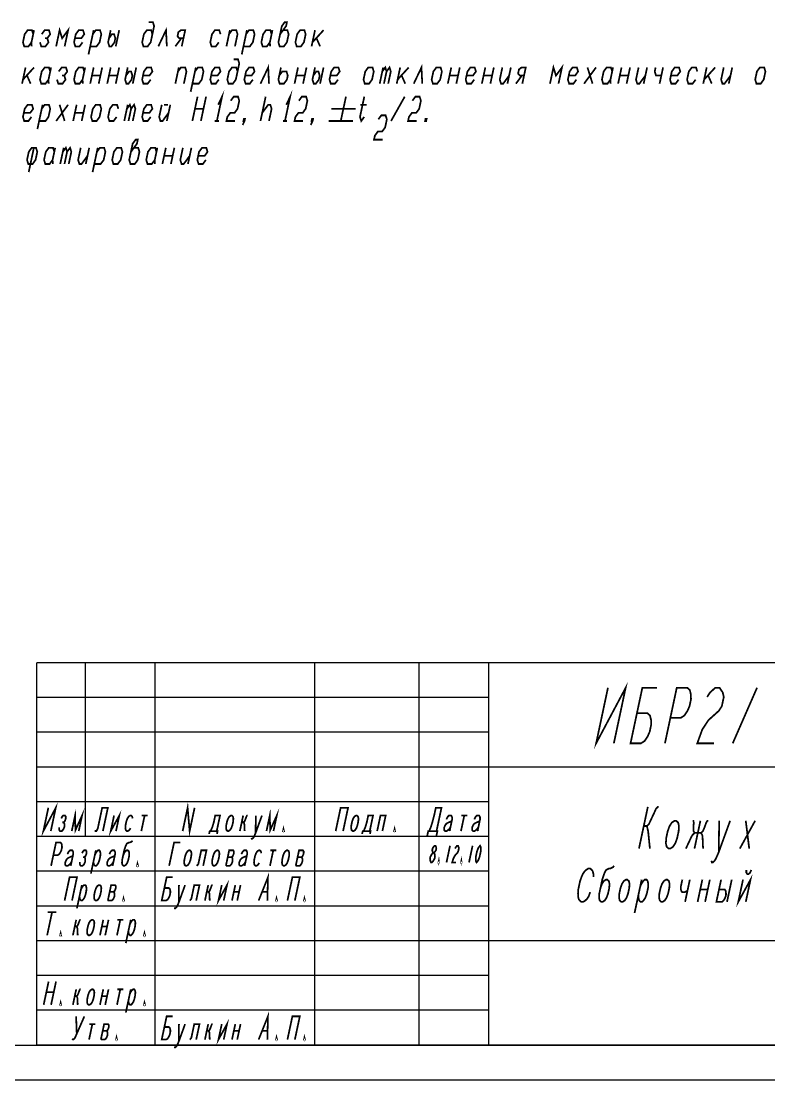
# Model space of a CAD drawing. Header units: millimetres. Extents: x 0 to 841, y 0 to 594.
# Drawn here: x 647.7 to 755.3, y 0 to 152.3 of the extents above; entities that cross this region are included whole.
import ezdxf

# ---------------------------------------------------------------- set-up
doc = ezdxf.new("R2010")
doc.units = ezdxf.units.MM
doc.header["$LTSCALE"] = 46.255
doc.layers.get('0').update_dxf_attribs({"linetype": 'CONTINUOUS'})

msp = doc.modelspace()

# ---------------------------------------------------------------- linework, layer by layer
at = {"color": 7, "linetype": 'Continuous'}
for p, q in [((835, 60), (650, 60)), ((650, 5), (650, 60)), ((657, 35), (657, 60)), ((667, 5), (667, 60)), ((690, 5), (690, 60)), ((705, 5), (705, 60)), ((715, 5), (715, 60)), ((715, 55), (650, 55)), ((715, 50), (650, 50)), ((835, 45), (650, 45)), ((715, 40), (650, 40)), ((715, 35), (650, 35)), ((715, 30), (650, 30)), ((715, 25), (650, 25)), ((835, 20), (650, 20)), ((715, 15), (650, 15)), ((715, 10), (650, 10)), ((20, 5), (835, 5)), ((835, 5), (650, 5)), ((0, 0), (841, 0))]:
    msp.add_line(p, q, dxfattribs=at)
at = {"color": 2, "linetype": 'Continuous', "const_width": 0.25}
for points in [[(666.6076673, 150.4292977), (666.4254425, 151.0126168), (665.8129383, 151.0126168), (665.3826972, 150.4292977), (665.1347193, 149.2626211), (665.316944, 148.6792828), (665.9294483, 148.6792828), (666.3596894, 149.2626211), (666.8556836, 151.5959552), (666.6734205, 152.1792935), (666.0609162, 152.1792935)], [(684.9826801, 150.4292977), (685.8431623, 151.5959552), (685.9671705, 152.1792935), (685.6608991, 152.1792935), (685.230658, 151.5959552), (684.7347022, 149.2626211), (684.9169654, 148.6792828), (685.5294696, 148.6792828), (685.9597107, 149.2626211), (686.2076886, 150.4292977), (686.0254255, 151.0126168), (685.4129212, 151.0126168)], [(649.4577015, 150.4292977), (649.2754383, 151.0126168), (648.662934, 151.0126168), (648.2326929, 150.4292977), (647.984715, 149.2626211), (648.1669782, 148.6792828), (648.779444, 148.6792828), (649.2096851, 149.2626211)], [(649.5816712, 151.0126168), (649.2096851, 149.2626211), (649.2388318, 148.6792828)], [(650.4346936, 149.2626211), (650.6169568, 148.6792828), (651.2294611, 148.6792828), (651.6597022, 149.2626211), (651.477439, 149.8459594), (651.9076801, 150.4292977), (651.7254169, 151.0126168), (651.1129126, 151.0126168), (650.6826715, 150.4292977)], [(652.7607026, 148.6792828), (653.2566584, 151.0126168), (653.6211847, 149.8459594), (654.4816669, 151.0126168), (653.9857111, 148.6792828)], [(655.4586976, 149.8459594), (656.3774347, 149.8459594), (656.8076758, 150.4292977), (656.6254126, 151.0126168), (656.0129084, 151.0126168), (655.5826673, 150.4292977), (655.3346894, 149.2626211), (655.5169526, 148.6792828), (656.1294568, 148.6792828), (656.5596979, 149.2626211)], [(657.4127204, 147.5126254), (658.1566925, 151.0126168)], [(657.6606983, 148.6792828), (658.5794739, 148.6792828), (659.009715, 149.2626211), (659.2576929, 150.4292977), (659.0754297, 151.0126168), (658.4629255, 151.0126168), (658.0326844, 150.4292977)], [(660.6066712, 151.0126168), (660.2346851, 149.2626211), (660.4169483, 148.6792828), (660.7232196, 148.6792828), (661.1534607, 149.2626211), (661.2774305, 149.8459594), (661.0951673, 150.4292977), (660.7889344, 150.4292977), (660.3586933, 149.8459594)], [(661.8316797, 151.0126168), (661.3357239, 148.6792828)], [(667.4607282, 148.6792828), (668.5691883, 151.0126168), (668.6856983, 148.6792828)], [(670.829444, 148.6792828), (671.3254383, 151.0126168), (670.712934, 151.0126168), (670.3446778, 150.7209573), (670.2206696, 150.137619), (670.4649561, 149.8459594), (671.0774604, 149.8459594)], [(676.4076972, 150.4292977), (676.225434, 151.0126168), (675.6129297, 151.0126168), (675.1826886, 150.4292977), (674.9347107, 149.2626211), (675.1169739, 148.6792828), (675.7294782, 148.6792828), (676.1597193, 149.2626211)], [(677.2607196, 148.6792828), (677.7566755, 151.0126168)], [(677.6326673, 150.4292977), (678.0629084, 151.0126168), (678.6754126, 151.0126168), (678.8576758, 150.4292977), (678.4857282, 148.6792828)], [(679.4627204, 147.5126254), (680.2066925, 151.0126168)], [(679.7106983, 148.6792828), (680.6294739, 148.6792828), (681.059715, 149.2626211), (681.3076929, 150.4292977), (681.1254297, 151.0126168), (680.5129255, 151.0126168), (680.0826844, 150.4292977)], [(683.7576715, 150.4292977), (683.5754084, 151.0126168), (682.9629425, 151.0126168), (682.5327015, 150.4292977), (682.2846851, 149.2626211), (682.4669483, 148.6792828), (683.0794526, 148.6792828), (683.5096936, 149.2626211)], [(683.8816797, 151.0126168), (683.5096936, 149.2626211), (683.5388404, 148.6792828)], [(687.1847193, 149.2626211), (687.366944, 148.6792828), (687.9794483, 148.6792828), (688.4096894, 149.2626211), (688.6576673, 150.4292977), (688.4754425, 151.0126168), (687.8629383, 151.0126168), (687.4326972, 150.4292977), (687.1847193, 149.2626211)], [(690.006684, 151.0126168), (689.5107282, 148.6792828)], [(689.6346979, 149.2626211), (691.2316925, 151.0126168)], [(651.1712061, 149.8459594), (651.477439, 149.8459594)], [(669.9107068, 148.6792828), (670.771189, 149.8459594)], [(690.2180555, 149.8459594), (690.7356983, 148.6792828)], [(678.8576758, 145.0620123), (678.6754126, 145.6453314), (678.0629084, 145.6453314), (677.6326673, 145.0620123), (677.3846894, 143.8953356), (677.5669526, 143.3119973), (678.1794568, 143.3119973), (678.6096979, 143.8953356), (679.1056537, 146.2286697), (678.9233905, 146.812008), (678.3109247, 146.812008)], [(648.3566626, 145.6453314), (647.8607068, 143.3119973)], [(647.984715, 143.8953356), (649.5816712, 145.6453314)], [(651.9076801, 145.0620123), (651.7254169, 145.6453314), (651.1129126, 145.6453314), (650.6826715, 145.0620123), (650.4346936, 143.8953356), (650.6169568, 143.3119973), (651.2294611, 143.3119973), (651.6597022, 143.8953356)], [(652.0316883, 145.6453314), (651.6597022, 143.8953356), (651.6888489, 143.3119973)], [(652.8847107, 143.8953356), (653.0669739, 143.3119973), (653.6794782, 143.3119973), (654.1097193, 143.8953356), (653.9274561, 144.478674), (654.3576972, 145.0620123), (654.175434, 145.6453314), (653.5629297, 145.6453314), (653.1326886, 145.0620123)], [(656.8076758, 145.0620123), (656.6254126, 145.6453314), (656.0129084, 145.6453314), (655.5826673, 145.0620123), (655.3346894, 143.8953356), (655.5169526, 143.3119973), (656.1294568, 143.3119973), (656.5596979, 143.8953356)], [(656.931684, 145.6453314), (656.5596979, 143.8953356), (656.5888446, 143.3119973)], [(657.6606983, 143.3119973), (658.1566925, 145.6453314)], [(659.3816626, 145.6453314), (658.8857068, 143.3119973)], [(660.1107154, 143.3119973), (660.6066712, 145.6453314)], [(661.8316797, 145.6453314), (661.3357239, 143.3119973)], [(663.0566883, 145.6453314), (662.6847022, 143.8953356), (662.8669654, 143.3119973), (663.1731983, 143.3119973), (663.6034394, 143.8953356), (663.7274476, 144.478674), (663.5451844, 145.0620123), (663.2389515, 145.0620123), (662.8087104, 144.478674)], [(664.2816584, 145.6453314), (663.7857026, 143.3119973)], [(665.258689, 144.478674), (666.1774262, 144.478674), (666.6076673, 145.0620123), (666.4254425, 145.6453314), (665.8129383, 145.6453314), (665.3826972, 145.0620123), (665.1347193, 143.8953356), (665.316944, 143.3119973), (665.9294483, 143.3119973), (666.3596894, 143.8953356)], [(669.9107068, 143.3119973), (670.4066626, 145.6453314)], [(670.2826929, 145.0620123), (670.712934, 145.6453314), (671.3254383, 145.6453314), (671.5077015, 145.0620123), (671.1357154, 143.3119973)], [(672.112746, 142.1453399), (672.8566797, 145.6453314)], [(672.3607239, 143.3119973), (673.2794611, 143.3119973), (673.7097022, 143.8953356), (673.9576801, 145.0620123), (673.7754169, 145.6453314), (673.1629126, 145.6453314), (672.7326715, 145.0620123)], [(675.0586805, 144.478674), (675.9774561, 144.478674), (676.4076972, 145.0620123), (676.225434, 145.6453314), (675.6129297, 145.6453314), (675.1826886, 145.0620123), (674.9347107, 143.8953356), (675.1169739, 143.3119973), (675.7294782, 143.3119973), (676.1597193, 143.8953356)], [(679.9586762, 144.478674), (680.8774518, 144.478674), (681.3076929, 145.0620123), (681.1254297, 145.6453314), (680.5129255, 145.6453314), (680.0826844, 145.0620123), (679.8347065, 143.8953356), (680.0169696, 143.3119973), (680.6294739, 143.3119973), (681.059715, 143.8953356)], [(682.1607154, 143.3119973), (683.2691755, 145.6453314), (683.3857239, 143.3119973)], [(685.1066883, 145.6453314), (684.7347022, 143.8953356), (684.9169654, 143.3119973), (685.5294696, 143.3119973), (685.9597107, 143.8953356), (686.0836805, 144.478674), (685.9014173, 145.0620123), (685.2889515, 145.0620123), (684.8587104, 144.478674)], [(687.0607111, 143.3119973), (687.5566669, 145.6453314)], [(688.7816755, 145.6453314), (688.2857196, 143.3119973)], [(690.006684, 145.6453314), (689.6346979, 143.8953356), (689.8169611, 143.3119973), (690.123194, 143.3119973), (690.5534351, 143.8953356), (690.6774433, 144.478674), (690.4951801, 145.0620123), (690.1889472, 145.0620123), (689.7587061, 144.478674)], [(691.2316925, 145.6453314), (690.7356983, 143.3119973)], [(692.2086847, 144.478674), (693.1274604, 144.478674), (693.5577015, 145.0620123), (693.3754383, 145.6453314), (692.762934, 145.6453314), (692.3326929, 145.0620123), (692.084715, 143.8953356), (692.2669782, 143.3119973), (692.879444, 143.3119973), (693.3096851, 143.8953356)], [(696.9847107, 143.8953356), (697.1669739, 143.3119973), (697.7794782, 143.3119973), (698.2097193, 143.8953356), (698.4576972, 145.0620123), (698.275434, 145.6453314), (697.6629297, 145.6453314), (697.2326886, 145.0620123), (696.9847107, 143.8953356)], [(699.3107196, 143.3119973), (699.8066755, 145.6453314)], [(699.6826673, 145.0620123), (700.1129084, 145.6453314), (700.2951715, 145.0620123), (699.9232239, 143.3119973)], [(700.2951715, 145.0620123), (700.7254126, 145.6453314), (700.9076758, 145.0620123), (700.5357282, 143.3119973)], [(702.2566925, 145.6453314), (701.7606983, 143.3119973)], [(701.8847065, 143.8953356), (703.4816626, 145.6453314)], [(704.2107154, 143.3119973), (705.3191755, 145.6453314), (705.4357239, 143.3119973)], [(706.7847022, 143.8953356), (706.9669654, 143.3119973), (707.5794696, 143.3119973), (708.0097107, 143.8953356), (708.2576886, 145.0620123), (708.0754255, 145.6453314), (707.4629212, 145.6453314), (707.0326801, 145.0620123), (706.7847022, 143.8953356)], [(709.1107111, 143.3119973), (709.6066669, 145.6453314)], [(710.8316755, 145.6453314), (710.3357196, 143.3119973)], [(711.8087061, 144.478674), (712.7274433, 144.478674), (713.1576844, 145.0620123), (712.9754212, 145.6453314), (712.3629169, 145.6453314), (711.9326758, 145.0620123), (711.6846979, 143.8953356), (711.8669611, 143.3119973), (712.4794654, 143.3119973), (712.9097065, 143.8953356)], [(714.0107068, 143.3119973), (714.5066626, 145.6453314)], [(715.7316712, 145.6453314), (715.2357154, 143.3119973)], [(716.9566797, 145.6453314), (716.5846936, 143.8953356), (716.7669568, 143.3119973), (717.0732282, 143.3119973), (717.9337104, 144.478674)], [(718.1816883, 145.6453314), (717.685694, 143.3119973)], [(719.8294782, 143.3119973), (720.325434, 145.6453314), (719.7129297, 145.6453314), (719.3446735, 145.3536718), (719.2207038, 144.7703335), (719.4649518, 144.478674), (720.0774561, 144.478674)], [(723.8106983, 143.3119973), (724.3066925, 145.6453314), (724.6711805, 144.478674), (725.5316626, 145.6453314), (725.0357068, 143.3119973)], [(726.5086933, 144.478674), (727.4274305, 144.478674), (727.8576715, 145.0620123), (727.6754084, 145.6453314), (727.0629425, 145.6453314), (726.6327015, 145.0620123), (726.3846851, 143.8953356), (726.5669483, 143.3119973), (727.1794526, 143.3119973), (727.6096936, 143.8953356)], [(728.710694, 143.3119973), (730.4316584, 145.6453314)], [(729.2066883, 145.6453314), (729.9357026, 143.3119973)], [(732.7576673, 145.0620123), (732.5754425, 145.6453314), (731.9629383, 145.6453314), (731.5326972, 145.0620123), (731.2847193, 143.8953356), (731.466944, 143.3119973), (732.0794483, 143.3119973), (732.5096894, 143.8953356)], [(732.8816755, 145.6453314), (732.5096894, 143.8953356), (732.5388361, 143.3119973)], [(733.6107282, 143.3119973), (734.106684, 145.6453314)], [(735.3316925, 145.6453314), (734.8356983, 143.3119973)], [(736.5566626, 145.6453314), (736.184715, 143.8953356), (736.3669782, 143.3119973), (736.6732111, 143.3119973), (737.5336933, 144.478674)], [(737.7816712, 145.6453314), (737.2857154, 143.3119973)], [(739.0066797, 145.6453314), (738.8826715, 145.0620123), (739.0649347, 144.478674), (739.8305555, 144.478674)], [(740.0785334, 145.6453314), (739.5825776, 143.3119973)], [(741.2086805, 144.478674), (742.1274561, 144.478674), (742.5576972, 145.0620123), (742.375434, 145.6453314), (741.7629297, 145.6453314), (741.3326886, 145.0620123), (741.0847107, 143.8953356), (741.2669739, 143.3119973), (741.8794782, 143.3119973), (742.3097193, 143.8953356)], [(745.0076758, 145.0620123), (744.8254126, 145.6453314), (744.2129084, 145.6453314), (743.7826673, 145.0620123), (743.5346894, 143.8953356), (743.7169526, 143.3119973), (744.3294568, 143.3119973), (744.7596979, 143.8953356)], [(746.3566925, 145.6453314), (745.8606983, 143.3119973)], [(745.9847065, 143.8953356), (747.5816626, 145.6453314)], [(748.8066712, 145.6453314), (748.4346851, 143.8953356), (748.6169483, 143.3119973), (748.9232196, 143.3119973), (749.7837018, 144.478674)], [(750.0316797, 145.6453314), (749.5357239, 143.3119973)], [(753.3347193, 143.8953356), (753.516944, 143.3119973), (754.1294483, 143.3119973), (754.5596894, 143.8953356), (754.8076673, 145.0620123), (754.6254425, 145.6453314), (754.0129383, 145.6453314), (753.5826972, 145.0620123), (753.3347193, 143.8953356)], [(648.5680726, 144.478674), (649.0857154, 143.3119973)], [(653.6211847, 144.478674), (653.9274561, 144.478674)], [(657.9086762, 144.478674), (659.1336847, 144.478674)], [(660.3586933, 144.478674), (661.5837018, 144.478674)], [(687.308689, 144.478674), (688.5336976, 144.478674)], [(702.468064, 144.478674), (702.9857068, 143.3119973)], [(709.358689, 144.478674), (710.5836976, 144.478674)], [(714.2586847, 144.478674), (715.4836933, 144.478674)], [(718.9107026, 143.3119973), (719.7711847, 144.478674)], [(733.8587061, 144.478674), (735.0836762, 144.478674)], [(746.568064, 144.478674), (747.0857068, 143.3119973)], [(676.0723175, 140.2780459), (676.6265284, 141.4447225), (675.8825946, 137.9447119)], [(685.872309, 140.2780459), (686.4265198, 141.4447225), (685.6825861, 137.9447119)], [(648.1086847, 139.1113885), (649.0274604, 139.1113885), (649.4577015, 139.6947076), (649.2754383, 140.2780459), (648.662934, 140.2780459), (648.2326929, 139.6947076), (647.984715, 138.5280502), (648.1669782, 137.9447119), (648.779444, 137.9447119), (649.2096851, 138.5280502)], [(650.062746, 136.7780545), (650.8066797, 140.2780459)], [(650.3107239, 137.9447119), (651.2294611, 137.9447119), (651.6597022, 138.5280502), (651.9076801, 139.6947076), (651.7254169, 140.2780459), (651.1129126, 140.2780459), (650.6826715, 139.6947076)], [(652.7607026, 137.9447119), (654.4816669, 140.2780459)], [(653.2566584, 140.2780459), (653.9857111, 137.9447119)], [(655.2107196, 137.9447119), (655.7066755, 140.2780459)], [(656.931684, 140.2780459), (656.4357282, 137.9447119)], [(657.7847065, 138.5280502), (657.9669696, 137.9447119), (658.5794739, 137.9447119), (659.009715, 138.5280502), (659.2576929, 139.6947076), (659.0754297, 140.2780459), (658.4629255, 140.2780459), (658.0326844, 139.6947076), (657.7847065, 138.5280502)], [(661.7076715, 139.6947076), (661.5254084, 140.2780459), (660.9129425, 140.2780459), (660.4827015, 139.6947076), (660.2346851, 138.5280502), (660.4169483, 137.9447119), (661.0294526, 137.9447119), (661.4596936, 138.5280502)], [(662.560694, 137.9447119), (663.0566883, 140.2780459)], [(662.9326801, 139.6947076), (663.3629212, 140.2780459), (663.5451844, 139.6947076), (663.1731983, 137.9447119)], [(663.5451844, 139.6947076), (663.9754255, 140.2780459), (664.1576886, 139.6947076), (663.7857026, 137.9447119)], [(665.258689, 139.1113885), (666.1774262, 139.1113885), (666.6076673, 139.6947076), (666.4254425, 140.2780459), (665.8129383, 140.2780459), (665.3826972, 139.6947076), (665.1347193, 138.5280502), (665.316944, 137.9447119), (665.9294483, 137.9447119), (666.3596894, 138.5280502)], [(667.956684, 140.2780459), (667.5846979, 138.5280502), (667.7669611, 137.9447119), (668.073194, 137.9447119), (668.9336762, 139.1113885)], [(668.2629169, 140.2780459), (668.8754212, 140.2780459)], [(669.1816925, 140.2780459), (668.6856983, 137.9447119)], [(672.3607239, 137.9447119), (673.1046576, 141.4447225)], [(674.3296662, 141.4447225), (673.585694, 137.9447119)], [(677.8806836, 140.8613842), (678.3109247, 141.4447225), (678.9233905, 141.4447225), (679.1056537, 140.8613842), (678.8576758, 139.6947076), (678.4274347, 139.1113885), (677.8149305, 139.1113885), (677.3846894, 138.5280502), (677.2607196, 137.9447119), (678.4857282, 137.9447119)], [(682.9046491, 141.4447225), (682.1607154, 137.9447119)], [(682.4086933, 139.1113885), (683.2691755, 140.2780459), (683.5754084, 140.2780459), (683.7576715, 139.6947076), (683.3857239, 137.9447119)], [(687.6806751, 140.8613842), (688.1109162, 141.4447225), (688.7234205, 141.4447225), (688.9056836, 140.8613842), (688.6576673, 139.6947076), (688.2274262, 139.1113885), (687.6149604, 139.1113885), (687.1847193, 138.5280502), (687.0607111, 137.9447119), (688.2857196, 137.9447119)], [(694.4546747, 141.4447225), (693.7107026, 137.9447119)], [(697.0942225, 141.4447225), (696.4742969, 138.5280502), (696.6565601, 137.9447119), (697.0868012, 138.5280502)], [(696.5400116, 140.2780459), (697.4587488, 140.2780459)], [(700.9440516, 137.9447119), (702.9129938, 141.4447225)], [(704.0139942, 140.8613842), (704.4442353, 141.4447225), (705.0567395, 141.4447225), (705.2390027, 140.8613842), (704.9910248, 139.6947076), (704.5607837, 139.1113885), (703.9482795, 139.1113885), (703.5180384, 138.5280502), (703.3940302, 137.9447119), (704.6190387, 137.9447119)], [(655.4586976, 139.1113885), (656.6837061, 139.1113885)], [(672.7326715, 139.6947076), (673.9576801, 139.6947076)], [(692.3326929, 139.6947076), (695.8326844, 139.6947076)], [(699.1139985, 138.1777319), (699.5442395, 138.7610702), (700.1567438, 138.7610702), (700.339007, 138.1777319), (700.0910291, 137.0110745), (699.660788, 136.4277362), (699.0482837, 136.4277362), (698.6180426, 135.8443978), (698.4940345, 135.2610788), (699.719043, 135.2610788)], [(675.5763233, 137.9447119), (676.1888276, 137.9447119)], [(679.8638532, 137.9447119), (679.7106983, 137.9447119), (679.7727216, 138.2363906), (679.9258381, 138.2363906), (679.8638532, 137.9447119), (679.5867286, 137.3613736)], [(685.3763532, 137.9447119), (685.988819, 137.9447119)], [(689.6638446, 137.9447119), (689.5107282, 137.9447119), (689.5727131, 138.2363906), (689.7258295, 138.2363906), (689.6638446, 137.9447119), (689.38672, 137.3613736)], [(691.9607068, 137.9447119), (695.4606983, 137.9447119)], [(705.9971637, 137.9447119), (705.8440473, 137.9447119), (705.9060321, 138.2363906), (706.0591486, 138.2363906), (705.9971637, 137.9447119)], [(648.572556, 132.3393363), (648.7548192, 131.755998), (649.367285, 131.755998), (649.7975261, 132.3393363), (650.0455424, 133.506013), (649.8632792, 134.0893321), (649.250775, 134.0893321), (648.8205339, 133.506013), (648.572556, 132.3393363)], [(649.5570079, 134.0893321), (648.8130742, 130.5893406)], [(652.4955211, 133.506013), (652.3132579, 134.0893321), (651.7007536, 134.0893321), (651.2705125, 133.506013), (651.0225346, 132.3393363), (651.2047978, 131.755998), (651.8173021, 131.755998), (652.2475432, 132.3393363)], [(652.6195292, 134.0893321), (652.2475432, 132.3393363), (652.2766899, 131.755998)], [(653.3485435, 131.755998), (653.8444993, 134.0893321)], [(653.7205296, 133.506013), (654.1507707, 134.0893321), (654.3330339, 133.506013), (653.9610478, 131.755998)], [(654.3330339, 133.506013), (654.763275, 134.0893321), (654.9455382, 133.506013), (654.5735521, 131.755998)], [(656.2945164, 134.0893321), (655.9225303, 132.3393363), (656.1047935, 131.755998), (656.4110649, 131.755998), (657.2715471, 132.9226747)], [(657.519525, 134.0893321), (657.0235692, 131.755998)], [(658.0005613, 130.5893406), (658.7445335, 134.0893321)], [(658.2485393, 131.755998), (659.1673149, 131.755998), (659.597556, 132.3393363), (659.8455339, 133.506013), (659.6632707, 134.0893321), (659.0507664, 134.0893321), (658.6205253, 133.506013)], [(660.8225261, 132.3393363), (661.0047893, 131.755998), (661.6172935, 131.755998), (662.0475346, 132.3393363), (662.2955125, 133.506013), (662.1132493, 134.0893321), (661.5007835, 134.0893321), (661.0705424, 133.506013), (660.8225261, 132.3393363)], [(663.5205211, 133.506013), (664.3810032, 134.6726704), (664.5050114, 135.2560087), (664.1987401, 135.2560087), (663.768499, 134.6726704), (663.2725432, 132.3393363), (663.4548063, 131.755998), (664.0673106, 131.755998), (664.4975517, 132.3393363), (664.7455296, 133.506013), (664.5632664, 134.0893321), (663.9507622, 134.0893321)], [(667.1955082, 133.506013), (667.0132835, 134.0893321), (666.4007792, 134.0893321), (665.9705382, 133.506013), (665.7225602, 132.3393363), (665.904785, 131.755998), (666.5172893, 131.755998), (666.9475303, 132.3393363)], [(667.3195164, 134.0893321), (666.9475303, 132.3393363), (666.9766771, 131.755998)], [(668.0485692, 131.755998), (668.544525, 134.0893321)], [(669.7695335, 134.0893321), (669.2735393, 131.755998)], [(670.9945036, 134.0893321), (670.622556, 132.3393363), (670.8048192, 131.755998), (671.1110521, 131.755998), (671.9715342, 132.9226747)], [(672.2195122, 134.0893321), (671.7235563, 131.755998)], [(673.1965428, 132.9226747), (674.11528, 132.9226747), (674.5455211, 133.506013), (674.3632579, 134.0893321), (673.7507536, 134.0893321), (673.3205125, 133.506013), (673.0725346, 132.3393363), (673.2547978, 131.755998), (673.8673021, 131.755998), (674.2975432, 132.3393363)], [(668.2965471, 132.9226747), (669.5215172, 132.9226747)], [(732.1504541, 56.4106324), (730.4499751, 48.4106353), (734.700454, 56.4106324), (732.999975, 48.4106353)], [(736.3210626, 52.7439746), (737.8210958, 52.7439746), (738.2002233, 52.4106339), (738.3585268, 51.7439653), (738.3668423, 51.0773096), (738.1542825, 50.0773003), (737.8625709, 49.4106382), (737.4208713, 48.7439696), (736.9000201, 48.4106353), (735.3999869, 48.4106353), (737.1004659, 56.4106324), (739.2004507, 56.4106324)], [(741.1293508, 52.077306), (742.6293839, 52.077306), (743.1502352, 52.4106339), (743.5919347, 53.0773024), (743.8836463, 53.743971), (744.0962062, 54.7439674), (744.0878906, 55.410636), (743.9295872, 56.0773046), (743.5504596, 56.4106324), (742.0504778, 56.4106324), (740.3499988, 48.4106353)], [(746.4170664, 55.0773081), (746.8587659, 55.7439767), (747.6004413, 56.4106324), (748.2004443, 56.4106324), (748.6587236, 55.7439767), (748.817027, 55.0773081), (748.533631, 53.743971), (748.0919315, 53.0773024), (747.3502048, 52.4106339), (746.6085294, 51.7439653), (745.7251304, 50.410641), (744.9999835, 48.4106353), (747.3999954, 48.4106353)], [(750.0999832, 48.4106353), (753.6004712, 56.4106324)], [(651.6367668, 39.1375824), (650.9247092, 35.7875764), (652.7045452, 39.1375824), (651.9924876, 35.7875764)], [(670.9625197, 35.7875764), (671.6745773, 39.1375824), (671.9675209, 35.7875764), (672.6795785, 39.1375824)], [(653.5088439, 37.6021633), (653.6309593, 37.881331), (653.7862856, 38.0209116), (654.0374974, 38.0209116), (654.1334855, 37.881331), (654.136976, 37.6021633), (654.1073069, 37.4625826), (653.9851402, 37.1834149), (653.8298139, 37.0438279), (653.6413794, 37.0438279)], [(655.0074911, 35.7875764), (655.4821962, 38.0209116), (655.5396864, 35.9271635), (656.4871973, 38.0209116), (656.0124922, 35.7875764)], [(658.3865309, 35.9271635), (658.4196905, 35.7875764), (658.5452964, 35.7875764), (658.6377941, 35.9271635), (658.7599608, 36.2063312), (659.3830112, 39.1375824), (660.1995779, 39.1375824), (659.4875203, 35.7875764)], [(661.0928324, 38.0209116), (660.6181273, 35.7875764), (661.8465704, 38.0209116), (661.3718654, 35.7875764)], [(663.7675656, 37.6021633), (663.7012978, 37.881331), (663.5425323, 38.0209116), (663.4168751, 38.0209116), (663.1987715, 37.881331), (663.0138275, 37.6021633), (662.8619917, 37.1834149), (662.7433154, 36.6250795), (662.7171368, 36.2063312), (662.7834046, 35.9271635), (662.94217, 35.7875764), (663.0678273, 35.7875764), (663.2859308, 35.9271635), (663.4708749, 36.2063312)], [(665.4897061, 38.0209116), (665.015001, 35.7875764)], [(665.0500084, 38.0209116), (665.9294037, 38.0209116)], [(674.9825244, 35.7875764), (675.1046398, 36.0667441), (675.2268065, 36.3459118), (675.4379805, 37.0438279), (675.6456639, 38.0209116), (676.3365734, 38.0209116), (675.8618683, 35.7875764)], [(677.3519946, 37.1834149), (677.5038304, 37.6021633), (677.6887745, 37.881331), (677.9068781, 38.0209116), (678.0325353, 38.0209116), (678.1913007, 37.881331), (678.2575685, 37.6021633), (678.2313899, 37.1834149), (678.1127136, 36.6250795), (677.9608778, 36.2063312), (677.7759338, 35.9271635), (677.5578302, 35.7875764), (677.432173, 35.7875764), (677.2734075, 35.9271635), (677.2071398, 36.2063312), (677.2333184, 36.6250795), (677.3519946, 37.1834149)], [(679.6656686, 38.0209116), (679.1909122, 35.7875764)], [(679.4579851, 37.0438279), (679.583591, 37.0438279), (679.7091969, 37.0438279), (679.8645232, 37.1834149), (679.9866386, 37.4625826), (680.1384744, 37.881331), (680.2309721, 38.0209116), (680.2937494, 38.0209116)], [(680.8676251, 34.8104991), (680.9007847, 34.670912), (680.963562, 34.670912), (681.1188882, 34.8104991), (681.2113346, 34.9500797), (681.4556681, 35.5084151), (682.3665803, 38.0209116)], [(681.4871851, 38.0209116), (681.4556681, 35.5084151)], [(683.0224823, 35.7875764), (683.4971874, 38.0209116), (683.5546776, 35.9271635), (684.5021885, 38.0209116), (684.0274835, 35.7875764)], [(692.977481, 35.7875764), (693.68959, 39.1375824), (694.7573684, 39.1375824), (694.0453108, 35.7875764)], [(695.3470026, 37.1834149), (695.4988384, 37.6021633), (695.6837825, 37.881331), (695.901886, 38.0209116), (696.0275433, 38.0209116), (696.1863087, 37.881331), (696.2525765, 37.6021633), (696.2263979, 37.1834149), (696.1077216, 36.6250795), (695.9558858, 36.2063312), (695.7709418, 35.9271635), (695.5527869, 35.7875764), (695.427181, 35.7875764), (695.2684155, 35.9271635), (695.2021478, 36.2063312), (695.2283264, 36.6250795), (695.3470026, 37.1834149)], [(696.9974857, 35.7875764), (697.1196524, 36.0667441), (697.2418192, 36.3459118), (697.4529418, 37.0438279), (697.6606252, 38.0209116), (698.351586, 38.0209116), (697.8768809, 35.7875764)], [(698.9447107, 35.7875764), (699.4194158, 38.0209116), (700.1731538, 38.0209116), (699.6984487, 35.7875764)], [(706.4196731, 35.7875764), (706.6640066, 36.3459118), (706.8454601, 36.9042472), (707.1753104, 38.1604987), (707.3829938, 39.1375824), (708.1995605, 39.1375824), (707.4875029, 35.7875764)], [(708.9113615, 37.4625826), (709.0334769, 37.7417439), (709.1259745, 37.881331), (709.2812495, 38.0209116), (709.5953412, 38.0209116), (709.6912781, 37.881331), (709.7244376, 37.7417439), (709.7279281, 37.4625826), (709.4015684, 35.9271635), (709.4346766, 35.7875764)], [(711.4796863, 38.0209116), (711.0049813, 35.7875764)], [(711.04004, 38.0209116), (711.919384, 38.0209116)], [(712.9313661, 37.4625826), (713.0534815, 37.7417439), (713.1459792, 37.881331), (713.3012542, 38.0209116), (713.6153459, 38.0209116), (713.7112827, 37.881331), (713.7444423, 37.7417439), (713.7479327, 37.4625826), (713.4215217, 35.9271635), (713.4546812, 35.7875764)], [(737.8878255, 39.2667558), (736.6125176, 33.266758)], [(737.3033243, 36.5167528), (737.7532881, 36.5167528), (738.0314484, 36.7667583), (738.8534048, 38.5167585), (739.0721757, 39.0167567), (739.350336, 39.2667558), (739.4628526, 39.2667558)], [(653.1789937, 36.3459118), (653.1824841, 36.0667441), (653.2155923, 35.9271635), (653.3115805, 35.7875764), (653.5627923, 35.7875764), (653.7181186, 35.9271635), (653.8105649, 36.0667441), (653.9327317, 36.3459118), (653.9624008, 36.4854989), (653.9589103, 36.7646602), (653.9258021, 36.9042472), (653.8298139, 37.0438279)], [(679.7091969, 37.0438279), (679.8051851, 36.9042472), (679.8382933, 36.7646602), (679.8818729, 35.7875764)], [(685.5350109, 35.7875764), (685.4093536, 35.7875764), (685.4686918, 36.0667441), (685.5350109, 35.7875764)], [(701.5200165, 35.7875764), (701.3943593, 35.7875764), (701.4536974, 36.0667441), (701.5200165, 35.7875764)], [(709.698259, 37.3229956), (709.6057614, 37.1834149), (709.2620005, 37.0438279), (708.9811197, 36.9042472), (708.8257934, 36.7646602), (708.733347, 36.6250795), (708.6111803, 36.3459118), (708.5815112, 36.2063312), (708.5850017, 35.9271635), (708.7437672, 35.7875764), (708.9322017, 35.7875764), (709.1503052, 35.9271635), (709.3055802, 36.0667441), (709.4905756, 36.3459118)], [(713.7182123, 37.3229956), (713.625766, 37.1834149), (713.2820052, 37.0438279), (713.0011243, 36.9042472), (712.845798, 36.7646602), (712.7533517, 36.6250795), (712.6311849, 36.3459118), (712.6015159, 36.2063312), (712.6050063, 35.9271635), (712.7637718, 35.7875764), (712.9522063, 35.7875764), (713.1703099, 35.9271635), (713.3255848, 36.0667441), (713.5105289, 36.3459118)], [(737.7532881, 36.5167528), (737.8126776, 36.2667537), (737.9314052, 35.7667555), (738.1874933, 33.266758)], [(740.7439095, 35.7667555), (741.0158076, 36.5167528), (741.347095, 37.0167574), (741.7377206, 37.2667565), (741.9627025, 37.2667565), (742.2470739, 37.0167574), (742.3658015, 36.5167528), (742.3188853, 35.7667555), (742.1063254, 34.7667526), (741.8344274, 34.0167553), (741.50314, 33.5167571), (741.1125143, 33.266758), (740.8874811, 33.266758), (740.6031611, 33.5167571), (740.4844335, 34.0167553), (740.5313497, 34.7667526), (740.7439095, 35.7667555)], [(744.3252432, 37.2667565), (744.4377084, 37.2667565), (744.4970979, 37.0167574), (744.4501818, 36.2667537), (744.4563928, 35.7667555), (744.6282475, 35.5167563), (745.5282776, 35.5167563), (745.8063867, 35.7667555), (746.0251575, 36.2667537), (746.2971069, 37.0167574), (746.4627506, 37.2667565), (746.5752159, 37.2667565)], [(745.4502039, 37.2667565), (744.971957, 35.0167581), (744.6000157, 33.266758)], [(747.0405275, 31.5167578), (747.0998656, 31.2667523), (747.2123822, 31.2667523), (747.4905425, 31.5167578), (747.6561863, 31.7667569), (748.093728, 32.7667533), (749.7252187, 37.2667565)], [(748.150243, 37.2667565), (748.093728, 32.7667533)], [(751.1250033, 33.266758), (753.3252367, 37.2667565)], [(751.9752428, 37.2667565), (752.4749972, 33.266758)], [(674.7678599, 35.3688281), (674.8568671, 35.7875764), (675.9875255, 35.7875764), (675.898467, 35.3688281)], [(696.7828726, 35.3688281), (696.8718798, 35.7875764), (698.0024868, 35.7875764), (697.9134796, 35.3688281)], [(706.1457219, 35.0896604), (706.2940672, 35.7875764), (707.6131088, 35.7875764), (707.4647634, 35.0896604)], [(743.3624871, 33.266758), (744.1844948, 35.0167581), (744.3501385, 35.2667572), (744.6282475, 35.5167563)], [(745.5282776, 35.5167563), (745.7001324, 35.2667572), (745.7594705, 35.0167581), (745.837493, 33.266758)], [(652.356678, 32.3229942), (652.9848101, 32.3229942), (653.2029137, 32.4625812), (653.3878577, 32.7417489), (653.5100245, 33.0209102), (653.5990317, 33.439665), (653.5955412, 33.7188327), (653.5292734, 33.997994), (653.370508, 34.137581), (652.7423759, 34.137581), (652.0303182, 30.7875814)], [(662.3770205, 32.1834135), (662.528805, 32.6021619), (662.7138004, 32.8813296), (662.9319039, 33.0209102), (663.0575098, 33.0209102), (663.2162753, 32.8813296), (663.2825944, 32.6021619), (663.2563644, 32.1834135), (663.1376882, 31.6250781), (662.9859037, 31.2063298), (662.8009083, 30.9271621), (662.5828047, 30.7875814), (662.4571989, 30.7875814), (662.2984334, 30.9271621), (662.2321143, 31.2063298), (662.2583442, 31.6250781), (662.3770205, 32.1834135), (662.5550349, 33.0209102), (662.7364885, 33.5792456), (662.8586552, 33.8584133), (662.9511529, 33.997994), (663.2320851, 34.137581), (663.357691, 34.137581), (663.6386232, 34.2771617), (663.7310695, 34.4167487)], [(669.0152947, 30.7875814), (669.7273523, 34.137581), (670.6067476, 34.137581)], [(706.9900583, 32.6731905), (706.897612, 32.8731937), (706.872614, 33.0731904), (706.9151157, 33.2731935), (707.0251171, 33.4731903), (707.2026182, 33.6731934), (707.3376176, 33.6731934), (707.4301153, 33.4731903), (707.4551133, 33.2731935), (707.4126116, 33.0731904), (707.3026102, 32.8731937), (707.1250577, 32.6731905)], [(709.4301595, 33.6731934), (708.919985, 31.2731943)], [(710.1551011, 33.2731935), (710.2651025, 33.4731903), (710.4426549, 33.6731934), (710.5776543, 33.6731934), (710.6701006, 33.4731903), (710.6950986, 33.2731935), (710.6100952, 32.8731937), (710.5000938, 32.6731905), (710.3225927, 32.4731938), (710.1450403, 32.2731907), (709.9250375, 31.8731908), (709.7299813, 31.2731943), (710.2699789, 31.2731943)], [(712.6701448, 33.6731934), (712.1600217, 31.2731943)], [(713.2400168, 31.2731943), (713.1475191, 31.473191), (713.1225211, 31.6731941), (713.1400248, 32.073194), (713.310083, 32.8731937), (713.4626375, 33.2731935), (713.5726389, 33.4731903), (713.75014, 33.6731934), (713.8426376, 33.4731903), (713.8676356, 33.2731935), (713.8500806, 32.8731937), (713.6800224, 32.073194), (713.5275193, 31.6731941), (713.4175179, 31.473191), (713.2400168, 31.2731943)], [(655.1832469, 32.3229942), (655.0907493, 32.1834135), (654.7470398, 32.0438265), (654.4661076, 31.9042458), (654.3108326, 31.7646652), (654.218335, 31.6250781), (654.0961682, 31.3459104), (654.0664991, 31.2063298), (654.0699896, 30.9271621), (654.2287551, 30.7875814), (654.4171896, 30.7875814), (654.6352932, 30.9271621), (654.7905681, 31.0667491), (654.9755635, 31.3459104)], [(654.3963494, 32.4625812), (654.5185161, 32.7417489), (654.6109625, 32.8813296), (654.7662888, 33.0209102), (655.0803292, 33.0209102), (655.176266, 32.8813296), (655.2094255, 32.7417489), (655.212916, 32.4625812), (654.8865563, 30.9271621), (654.9196645, 30.7875814)], [(656.1689991, 31.3459104), (656.1724383, 31.0667491), (656.2055978, 30.9271621), (656.301586, 30.7875814), (656.5527978, 30.7875814), (656.7081241, 30.9271621), (656.8005704, 31.0667491), (656.9227372, 31.3459104), (656.9524062, 31.4854975), (656.9489158, 31.7646652), (656.9158076, 31.9042458), (656.8198194, 32.0438265)], [(656.4988494, 32.6021619), (656.6209648, 32.8813296), (656.7762911, 33.0209102), (657.0275029, 33.0209102), (657.123491, 32.8813296), (657.1269302, 32.6021619), (657.0972611, 32.4625812), (656.9751457, 32.1834135), (656.8198194, 32.0438265), (656.6313849, 32.0438265)], [(658.4722017, 33.0209102), (657.760144, 29.6709106)], [(658.3238563, 32.3229942), (658.4460231, 32.6021619), (658.6309671, 32.8813296), (658.7862934, 33.0209102), (658.9747279, 33.0209102), (659.0706647, 32.8813296), (659.1369325, 32.6021619), (659.1107539, 32.1834135), (658.9920776, 31.6250781), (658.8402418, 31.2063298), (658.6552978, 30.9271621), (658.5000228, 30.7875814), (658.3743656, 30.7875814), (658.2156002, 30.9271621), (658.1493324, 31.2063298), (658.1458419, 31.4854975)], [(661.2132539, 32.3229942), (661.1207562, 32.1834135), (660.7770468, 32.0438265), (660.4961146, 31.9042458), (660.3407883, 31.7646652), (660.2483419, 31.6250781), (660.1261752, 31.3459104), (660.0965061, 31.2063298), (660.0999966, 30.9271621), (660.258762, 30.7875814), (660.4471965, 30.7875814), (660.6653001, 30.9271621), (660.8205751, 31.0667491), (661.0055704, 31.3459104)], [(660.4263563, 32.4625812), (660.5484717, 32.7417489), (660.6409694, 32.8813296), (660.7962957, 33.0209102), (661.1103361, 33.0209102), (661.2062729, 32.8813296), (661.2394325, 32.7417489), (661.242923, 32.4625812), (660.9165632, 30.9271621), (660.9496714, 30.7875814)], [(671.3219877, 32.1834135), (671.4738235, 32.6021619), (671.6587675, 32.8813296), (671.8769224, 33.0209102), (672.0025283, 33.0209102), (672.1612938, 32.8813296), (672.2275615, 32.6021619), (672.2013829, 32.1834135), (672.0827067, 31.6250781), (671.9308708, 31.2063298), (671.7459268, 30.9271621), (671.5278232, 30.7875814), (671.402166, 30.7875814), (671.2434006, 30.9271621), (671.1771328, 31.2063298), (671.2033114, 31.6250781), (671.3219877, 32.1834135)], [(672.972522, 30.7875814), (673.127797, 30.9271621), (673.2202947, 31.0667491), (673.2499637, 31.2063298), (673.6356616, 33.0209102), (674.3893997, 33.0209102), (673.9146946, 30.7875814)], [(675.3419923, 32.1834135), (675.4938281, 32.6021619), (675.6787722, 32.8813296), (675.8968757, 33.0209102), (676.022533, 33.0209102), (676.1812984, 32.8813296), (676.2475662, 32.6021619), (676.2213876, 32.1834135), (676.1027113, 31.6250781), (675.9508755, 31.2063298), (675.7659315, 30.9271621), (675.5478279, 30.7875814), (675.4221707, 30.7875814), (675.2634052, 30.9271621), (675.1971375, 31.2063298), (675.223316, 31.6250781), (675.3419923, 32.1834135)], [(677.1809612, 30.7875814), (677.6556663, 33.0209102), (678.2209698, 33.0209102), (678.3169066, 32.8813296), (678.3203971, 32.6021619), (678.290728, 32.4625812), (678.1685613, 32.1834135), (678.0132863, 32.0438265), (677.4479828, 32.0438265)], [(677.1809612, 30.7875814), (677.7462647, 30.7875814), (677.9015397, 30.9271621), (677.9940374, 31.0667491), (678.1161528, 31.3459104), (678.1458218, 31.4854975), (678.1423827, 31.7646652), (678.1092231, 31.9042458), (678.0132863, 32.0438265)], [(680.2082327, 32.3229942), (680.115735, 32.1834135), (679.7720255, 32.0438265), (679.4910933, 31.9042458), (679.3358184, 31.7646652), (679.2433207, 31.6250781), (679.1211539, 31.3459104), (679.0914849, 31.2063298), (679.0949753, 30.9271621), (679.2537408, 30.7875814), (679.4421753, 30.7875814), (679.6602789, 30.9271621), (679.8156052, 31.0667491), (680.0005492, 31.3459104)], [(679.4213351, 32.4625812), (679.5435018, 32.7417489), (679.6359995, 32.8813296), (679.7912745, 33.0209102), (680.1053149, 33.0209102), (680.201303, 32.8813296), (680.2344113, 32.7417489), (680.2379017, 32.4625812), (679.911542, 30.9271621), (679.9447015, 30.7875814)], [(682.2775731, 32.6021619), (682.2113054, 32.8813296), (682.0525399, 33.0209102), (681.9268827, 33.0209102), (681.7087791, 32.8813296), (681.5238351, 32.6021619), (681.3719993, 32.1834135), (681.253323, 31.6250781), (681.2271444, 31.2063298), (681.2934122, 30.9271621), (681.4521776, 30.7875814), (681.5778348, 30.7875814), (681.7959384, 30.9271621), (681.9808824, 31.2063298)], [(683.9997136, 33.0209102), (683.5250085, 30.7875814)], [(683.560016, 33.0209102), (684.4394113, 33.0209102)], [(685.3920039, 32.1834135), (685.5438397, 32.6021619), (685.7287838, 32.8813296), (685.9468873, 33.0209102), (686.0725446, 33.0209102), (686.23131, 32.8813296), (686.2975778, 32.6021619), (686.2713992, 32.1834135), (686.1527229, 31.6250781), (686.0008871, 31.2063298), (685.8159431, 30.9271621), (685.5977881, 30.7875814), (685.4721823, 30.7875814), (685.3134168, 30.9271621), (685.247149, 31.2063298), (685.2733276, 31.6250781), (685.3920039, 32.1834135)], [(687.2309214, 30.7875814), (687.7056265, 33.0209102), (688.2709814, 33.0209102), (688.3669182, 32.8813296), (688.3704087, 32.6021619), (688.3407396, 32.4625812), (688.2185729, 32.1834135), (688.0632979, 32.0438265), (687.4979431, 32.0438265)], [(687.2309214, 30.7875814), (687.796225, 30.7875814), (687.9515513, 30.9271621), (688.044049, 31.0667491), (688.1661644, 31.3459104), (688.1958334, 31.4854975), (688.1923943, 31.7646652), (688.1592347, 31.9042458), (688.0632979, 32.0438265)], [(706.6924951, 31.2731943), (706.5999974, 31.473191), (706.5749994, 31.6731941), (706.5500527, 31.8731908), (706.5925544, 32.073194), (706.7025558, 32.2731907), (706.8125573, 32.4731938), (706.9900583, 32.6731905), (707.1250577, 32.6731905), (707.2175554, 32.4731938), (707.2425534, 32.2731907), (707.2675514, 32.073194), (707.2250497, 31.8731908), (707.1150483, 31.6731941), (707.0049955, 31.473191), (706.8274944, 31.2731943), (706.6924951, 31.2731943)], [(707.8399899, 31.2731943), (707.7724902, 31.2731943), (707.8149919, 31.473191), (707.8399899, 31.2731943)], [(711.0799752, 31.2731943), (711.0124755, 31.2731943), (711.0550286, 31.473191), (711.0799752, 31.2731943)], [(664.5299785, 30.7875814), (664.4043726, 30.7875814), (664.4637107, 31.0667491), (664.5299785, 30.7875814)], [(730.0652012, 29.199202), (730.0602221, 29.5992018), (729.9652606, 29.9992017), (729.827746, 30.1991984), (729.6002489, 30.3992015), (729.3302501, 30.3992015), (729.0177496, 30.1991984), (728.7952316, 29.9992017), (728.5302119, 29.5992018), (728.355226, 29.199202), (728.1376871, 28.599199), (727.8826255, 27.3991994), (727.8450515, 26.7992028), (727.8500306, 26.399203), (727.9450435, 25.9992031), (728.0825067, 25.7992), (728.3100038, 25.5992033), (728.5800026, 25.5992033), (728.8925031, 25.7992), (729.1150211, 25.9992031), (729.3800408, 26.399203), (729.5975797, 26.9991996)], [(731.0751301, 27.5992026), (731.292669, 28.1991991), (731.5576887, 28.599199), (731.8701892, 28.7992021), (732.0502055, 28.7992021), (732.2776512, 28.599199), (732.3726641, 28.1991991), (732.3350901, 27.5992026), (732.1650833, 26.7992028), (731.9475444, 26.1991999), (731.6825247, 25.7992), (731.3700242, 25.5992033), (731.1900079, 25.5992033), (730.9625108, 25.7992), (730.8675493, 26.1991999), (730.9050719, 26.7992028), (731.0751301, 27.5992026), (731.3301917, 28.7992021), (731.5902323, 29.5992018), (731.7652695, 29.9992017), (731.8977537, 30.1991984), (732.300288, 30.3992015), (732.480253, 30.3992015), (732.8827873, 30.5991983), (733.0152715, 30.7992014)], [(653.9774919, 25.78758), (654.6895496, 29.1375796), (655.7573793, 29.1375796), (655.0453217, 25.78758)], [(668.3332141, 27.6021605), (668.9613463, 27.6021605), (669.1201117, 27.4625798), (669.1863795, 27.1834121), (669.1898699, 26.9042444), (669.1008627, 26.4854961), (668.978696, 26.2063284), (668.793752, 25.9271607), (668.5756484, 25.78758), (667.9475162, 25.78758), (668.6595739, 29.1375796), (669.5389178, 29.1375796)], [(681.8918752, 25.78758), (683.232065, 29.1375796), (683.1481395, 25.78758)], [(686.0374858, 25.78758), (686.7495434, 29.1375796), (687.8173732, 29.1375796), (687.1053156, 25.78758)], [(751.5802028, 28.7992021), (750.9000214, 25.5992033), (752.6601979, 28.7992021), (751.9800165, 25.5992033)], [(752.0577823, 30.1991984), (752.0627614, 29.7991985), (752.2002247, 29.5992018), (752.380241, 29.5992018), (752.602759, 29.7991985), (752.7777449, 30.1991984)], [(656.4621993, 28.0209152), (655.7501417, 24.6709156)], [(656.313854, 27.3229992), (656.4360208, 27.6021605), (656.6209648, 27.8813282), (656.7762911, 28.0209152), (656.9647256, 28.0209152), (657.0606624, 27.8813282), (657.1269302, 27.6021605), (657.1007516, 27.1834121), (656.9820753, 26.6250767), (656.8302395, 26.2063284), (656.6452955, 25.9271607), (656.4900205, 25.78758), (656.3643633, 25.78758), (656.2055978, 25.9271607), (656.1393301, 26.2063284), (656.1358396, 26.4854961)], [(658.3570159, 27.1834121), (658.5088517, 27.6021605), (658.6937957, 27.8813282), (658.9118993, 28.0209152), (659.0375052, 28.0209152), (659.1962706, 27.8813282), (659.2625897, 27.6021605), (659.2363598, 27.1834121), (659.1176835, 26.6250767), (658.965899, 26.2063284), (658.7809037, 25.9271607), (658.5628001, 25.78758), (658.4371942, 25.78758), (658.2784288, 25.9271607), (658.2121097, 26.2063284), (658.2383396, 26.6250767), (658.3570159, 27.1834121)], [(660.1959334, 25.78758), (660.6706385, 28.0209152), (661.235942, 28.0209152), (661.3319302, 27.8813282), (661.3353693, 27.6021605), (661.3057003, 27.4625798), (661.1835848, 27.1834121), (661.0282585, 27.0438315), (660.462955, 27.0438315)], [(669.8126124, 24.8104963), (669.8457719, 24.6709156), (669.9086005, 24.6709156), (670.0638755, 24.8104963), (670.1563732, 24.9500769), (670.4006553, 25.5084123), (671.3115676, 28.0209152)], [(670.4322236, 28.0209152), (670.4006553, 25.5084123)], [(671.9675209, 25.78758), (672.1227958, 25.9271607), (672.2152935, 26.0667477), (672.2449626, 26.2063284), (672.6306605, 28.0209152), (673.3843985, 28.0209152), (672.9096934, 25.78758)], [(674.6406628, 28.0209152), (674.1659577, 25.78758)], [(674.4329793, 27.0438315), (674.5585852, 27.0438315), (674.6841911, 27.0438315), (674.8395174, 27.1834121), (674.9616328, 27.4625798), (675.1134686, 27.8813282), (675.2059663, 28.0209152), (675.2687949, 28.0209152)], [(676.5878365, 28.0209152), (676.1131314, 25.78758), (677.3415745, 28.0209152), (676.8668694, 25.78758)], [(678.5350102, 28.0209152), (678.0603051, 25.78758)], [(679.2887482, 28.0209152), (678.8140432, 25.78758)], [(733.9551342, 27.5992026), (734.1726218, 28.1991991), (734.4376928, 28.599199), (734.7501933, 28.7992021), (734.9301583, 28.7992021), (735.1576553, 28.599199), (735.2526682, 28.1991991), (735.2150942, 27.5992026), (735.0450874, 26.7992028), (734.8275485, 26.1991999), (734.5625287, 25.7992), (734.2499769, 25.5992033), (734.070012, 25.5992033), (733.8425149, 25.7992), (733.7475533, 26.1991999), (733.785076, 26.7992028), (733.9551342, 27.5992026)], [(737.000166, 28.7992021), (735.9799197, 23.9992039)], [(736.7876061, 27.7991993), (736.9626434, 28.1991991), (737.2276631, 28.599199), (737.4501811, 28.7992021), (737.7201799, 28.7992021), (737.8576945, 28.599199), (737.952656, 28.1991991), (737.9151334, 27.5992026), (737.7450752, 26.7992028), (737.5275363, 26.1991999), (737.2625165, 25.7992), (737.0399985, 25.5992033), (736.8599822, 25.5992033), (736.6325365, 25.7992), (736.5375236, 26.1991999), (736.5325446, 26.5991997)], [(739.715091, 27.5992026), (739.9326299, 28.1991991), (740.1976497, 28.599199), (740.5102015, 28.7992021), (740.6901664, 28.7992021), (740.9176635, 28.599199), (741.0126251, 28.1991991), (740.9751024, 27.5992026), (740.8050443, 26.7992028), (740.5875566, 26.1991999), (740.3225369, 25.7992), (740.0099851, 25.5992033), (739.8300201, 25.5992033), (739.6025231, 25.7992), (739.5075102, 26.1991999), (739.5450842, 26.7992028), (739.715091, 27.5992026)], [(742.8501567, 28.7992021), (742.6376481, 27.7991993), (742.6426272, 27.3991994), (742.690108, 27.1992027), (742.8275712, 26.9991996), (743.1876038, 26.9991996), (743.5900868, 27.1992027)], [(743.9302031, 28.7992021), (743.2500218, 25.5992033)], [(745.7301608, 28.7992021), (745.0499794, 25.5992033)], [(745.4325975, 27.3991994), (746.5125926, 27.3991994)], [(746.8101559, 28.7992021), (746.1299745, 25.5992033)], [(748.4301999, 28.7992021), (747.7500186, 25.5992033), (748.5600149, 25.5992033), (748.7825329, 25.7992), (748.9150171, 25.9992031), (749.0900543, 26.399203), (749.132556, 26.5991997), (749.127577, 26.9991996), (749.0800962, 27.1992027), (748.9425816, 27.3991994), (748.1325853, 27.3991994)], [(749.9601588, 28.7992021), (749.2799774, 25.5992033)], [(660.1959334, 25.78758), (660.7612369, 25.78758), (660.9165632, 25.9271607), (661.0090096, 26.0667477), (661.1311763, 26.3459154), (661.1608454, 26.4854961), (661.1573549, 26.7646638), (661.1242467, 26.9042444), (661.0282585, 27.0438315)], [(662.5199761, 25.78758), (662.3943702, 25.78758), (662.4537084, 26.0667477), (662.5199761, 25.78758)], [(674.6841911, 27.0438315), (674.7801793, 26.9042444), (674.8132875, 26.7646638), (674.8568671, 25.78758)], [(678.3273267, 27.0438315), (679.0810648, 27.0438315)], [(682.41016, 27.0438315), (683.163898, 27.0438315)], [(684.5300097, 25.78758), (684.4043525, 25.78758), (684.4636906, 26.0667477), (684.5300097, 25.78758)], [(688.5500143, 25.78758), (688.4243571, 25.78758), (688.4836953, 26.0667477), (688.5500143, 25.78758)], [(652.1770723, 24.1375782), (651.4650147, 20.7875786)], [(651.5489402, 24.1375782), (652.8052045, 24.1375782)], [(655.6456327, 23.0209138), (655.1709276, 20.7875786)], [(655.4379492, 22.0438301), (655.5636064, 22.0438301), (655.6892123, 22.0438301), (655.8444873, 22.1834107), (655.9666541, 22.4625784), (656.1184899, 22.8813268), (656.2109362, 23.0209138), (656.2737648, 23.0209138)], [(657.3520147, 22.1834107), (657.5038505, 22.6021655), (657.6887946, 22.8813268), (657.9068981, 23.0209138), (658.032504, 23.0209138), (658.1912695, 22.8813268), (658.2575886, 22.6021655), (658.2313586, 22.1834107), (658.1126824, 21.6250817), (657.9608979, 21.206327), (657.7759025, 20.9271657), (657.557799, 20.7875786), (657.4321931, 20.7875786), (657.2734276, 20.9271657), (657.2071085, 21.206327), (657.2333384, 21.6250817), (657.3520147, 22.1834107)], [(659.5400314, 23.0209138), (659.0653264, 20.7875786)], [(660.2937695, 23.0209138), (659.8190644, 20.7875786)], [(661.9897314, 23.0209138), (661.514975, 20.7875786)], [(661.5500338, 23.0209138), (662.4293777, 23.0209138)], [(663.4972075, 23.0209138), (662.7851498, 19.6709143)], [(663.3488621, 22.3229978), (663.4710289, 22.6021655), (663.6559729, 22.8813268), (663.8112479, 23.0209138), (663.9997337, 23.0209138), (664.0956705, 22.8813268), (664.1619383, 22.6021655), (664.1357597, 22.1834107), (664.0170834, 21.6250817), (663.8652476, 21.206327), (663.6803036, 20.9271657), (663.5249773, 20.7875786), (663.3993714, 20.7875786), (663.240606, 20.9271657), (663.1743382, 21.206327), (663.1708477, 21.4854947)], [(653.475017, 20.7875786), (653.3493598, 20.7875786), (653.4086979, 21.0667463), (653.475017, 20.7875786)], [(655.6892123, 22.0438301), (655.7851492, 21.904243), (655.8183087, 21.7646624), (655.8618884, 20.7875786)], [(659.332348, 22.0438301), (660.086086, 22.0438301)], [(665.5349796, 20.7875786), (665.4093737, 20.7875786), (665.4687119, 21.0667463), (665.5349796, 20.7875786)], [(651.6745461, 14.1375819), (650.9624885, 10.7875823)], [(652.7423759, 14.1375819), (652.0303182, 10.7875823)], [(651.3481863, 12.6021627), (652.4160161, 12.6021627)], [(655.6456327, 13.020911), (655.1709276, 10.7875823)], [(655.4379492, 12.0438273), (655.5636064, 12.0438273), (655.6892123, 12.0438273), (655.8444873, 12.1834144), (655.9666541, 12.4625821), (656.1184899, 12.8813304), (656.2109362, 13.020911), (656.2737648, 13.020911)], [(657.3520147, 12.1834144), (657.5038505, 12.6021627), (657.6887946, 12.8813304), (657.9068981, 13.020911), (658.032504, 13.020911), (658.1912695, 12.8813304), (658.2575886, 12.6021627), (658.2313586, 12.1834144), (658.1126824, 11.625079), (657.9608979, 11.2063306), (657.7759025, 10.9271629), (657.557799, 10.7875823), (657.4321931, 10.7875823), (657.2734276, 10.9271629), (657.2071085, 11.2063306), (657.2333384, 11.625079), (657.3520147, 12.1834144)], [(659.5400314, 13.020911), (659.0653264, 10.7875823)], [(660.2937695, 13.020911), (659.8190644, 10.7875823)], [(661.9897314, 13.020911), (661.514975, 10.7875823)], [(661.5500338, 13.020911), (662.4293777, 13.020911)], [(663.4972075, 13.020911), (662.7851498, 9.6709115)], [(663.3488621, 12.322995), (663.4710289, 12.6021627), (663.6559729, 12.8813304), (663.8112479, 13.020911), (663.9997337, 13.020911), (664.0956705, 12.8813304), (664.1619383, 12.6021627), (664.1357597, 12.1834144), (664.0170834, 11.625079), (663.8652476, 11.2063306), (663.6803036, 10.9271629), (663.5249773, 10.7875823), (663.3993714, 10.7875823), (663.240606, 10.9271629), (663.1743382, 11.2063306), (663.1708477, 11.4854983)], [(653.475017, 10.7875823), (653.3493598, 10.7875823), (653.4086979, 11.0667436), (653.475017, 10.7875823)], [(655.6892123, 12.0438273), (655.7851492, 11.9042467), (655.8183087, 11.764666), (655.8618884, 10.7875823)], [(659.332348, 12.0438273), (660.086086, 12.0438273)], [(665.5349796, 10.7875823), (665.4093737, 10.7875823), (665.4687119, 11.0667436), (665.5349796, 10.7875823)], [(655.0749908, 5.9271615), (655.1709276, 5.7875809), (655.2337562, 5.7875809), (655.3890312, 5.9271615), (655.4815289, 6.0667486), (656.8252091, 9.1375805)], [(655.6317734, 9.1375805), (655.725811, 6.6250776)], [(668.3332141, 7.6021613), (668.9613463, 7.6021613), (669.1201117, 7.4625807), (669.1863795, 7.183413), (669.1898699, 6.9042453), (669.1008627, 6.4854969), (668.978696, 6.2063292), (668.793752, 5.9271615), (668.5756484, 5.7875809), (667.9475162, 5.7875809), (668.6595739, 9.1375805), (669.5389178, 9.1375805)], [(681.8918752, 5.7875809), (683.232065, 9.1375805), (683.1481395, 5.7875809)], [(686.0374858, 5.7875809), (686.7495434, 9.1375805), (687.8173732, 9.1375805), (687.1053156, 5.7875809)], [(657.9697267, 8.0209097), (657.4950217, 5.7875809)], [(657.5300291, 8.0209097), (658.409373, 8.0209097)], [(659.1909323, 5.7875809), (659.6656373, 8.0209097), (660.2309409, 8.0209097), (660.326929, 7.881329), (660.3303682, 7.6021613), (660.3006991, 7.4625807), (660.1785837, 7.183413), (660.0232574, 7.0438323), (659.4579539, 7.0438323)], [(669.8126124, 4.8104971), (669.8457719, 4.6709101), (669.9086005, 4.6709101), (670.0638755, 4.8104971), (670.1563732, 4.9500778), (670.4006553, 5.5084132), (671.3115676, 8.0209097)], [(670.4322236, 8.0209097), (670.4006553, 5.5084132)], [(671.9675209, 5.7875809), (672.1227958, 5.9271615), (672.2152935, 6.0667486), (672.2449626, 6.2063292), (672.6306605, 8.0209097), (673.3843985, 8.0209097), (672.9096934, 5.7875809)], [(674.6406628, 8.0209097), (674.1659577, 5.7875809)], [(674.4329793, 7.0438323), (674.5585852, 7.0438323), (674.6841911, 7.0438323), (674.8395174, 7.183413), (674.9616328, 7.4625807), (675.1134686, 7.881329), (675.2059663, 8.0209097), (675.2687949, 8.0209097)], [(676.5878365, 8.0209097), (676.1131314, 5.7875809), (677.3415745, 8.0209097), (676.8668694, 5.7875809)], [(678.5350102, 8.0209097), (678.0603051, 5.7875809)], [(679.2887482, 8.0209097), (678.8140432, 5.7875809)], [(659.1909323, 5.7875809), (659.7562358, 5.7875809), (659.9115621, 5.9271615), (660.0040084, 6.0667486), (660.1261752, 6.3459099), (660.1558442, 6.4854969), (660.1523538, 6.7646646), (660.1192455, 6.9042453), (660.0232574, 7.0438323)], [(661.514975, 5.7875809), (661.3893691, 5.7875809), (661.4487072, 6.0667486), (661.514975, 5.7875809)], [(674.6841911, 7.0438323), (674.7801793, 6.9042453), (674.8132875, 6.7646646), (674.8568671, 5.7875809)], [(678.3273267, 7.0438323), (679.0810648, 7.0438323)], [(682.41016, 7.0438323), (683.163898, 7.0438323)], [(684.5300097, 5.7875809), (684.4043525, 5.7875809), (684.4636906, 6.0667486), (684.5300097, 5.7875809)], [(688.5500143, 5.7875809), (688.4243571, 5.7875809), (688.4836953, 6.0667486), (688.5500143, 5.7875809)]]:
    msp.add_lwpolyline(points, dxfattribs=at)

doc.saveas('drawing.dxf')
